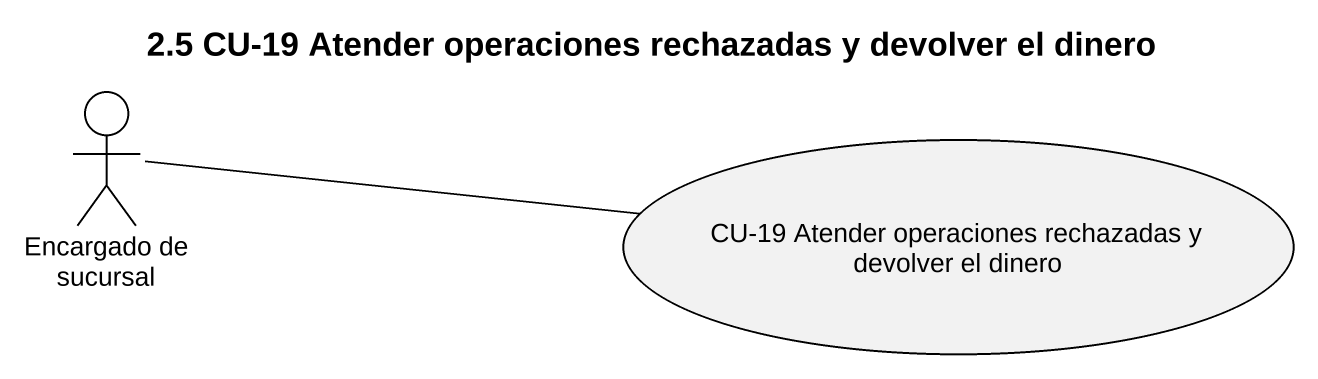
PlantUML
@startuml
title 2.5 CU-19 Atender operaciones rechazadas y devolver el dinero
actor "Encargado de sucursal" as Encargado_de_sucursal
usecase "CU-19 Atender operaciones rechazadas y devolver el dinero" as CU_19_Atender_operaciones
Encargado_de_sucursal -right- CU_19_Atender_operaciones
@enduml
